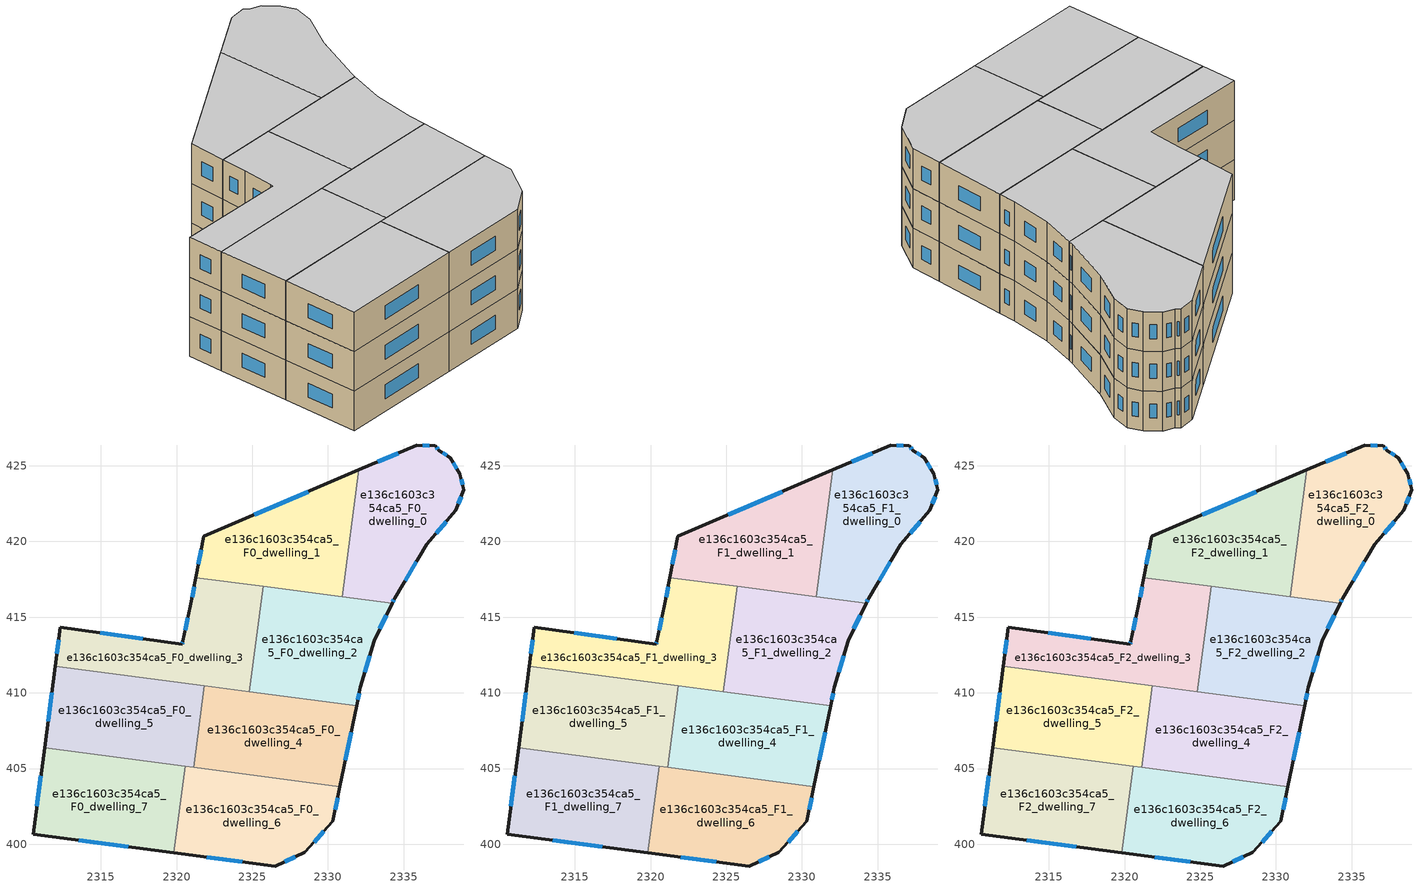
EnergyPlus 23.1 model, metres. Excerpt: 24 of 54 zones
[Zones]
e136c1603c354ca5_F0_dwelling_0
 floor ground (EU_floor_Construction): 2338.07,425.54 2338.72,424.47 2338.97,423.4 2338.43,422.05 2336.54,419.8 2334.4,416.26 2334.23,415.92 2330.94,416.35 2332.04,424.72 2335.88,426.37 2337.09,426.31 2337.35,425.99 z0
 wall outside (EU_wall_Construction): 2334.23,415.92 2334.4,416.26 2336.54,419.8 2338.43,422.05 2338.97,423.4 2338.72,424.47 2338.07,425.54 2337.35,425.99 2337.09,426.31 2335.88,426.37 2332.04,424.72 z0:3
 wall to e136c1603c354ca5_F0_dwelling_1 (EU_wall_Construction): 2332.04,424.72 2330.94,416.35 z0:3
 wall to e136c1603c354ca5_F0_dwelling_2 (EU_wall_Construction): 2330.94,416.35 2334.23,415.92 z0:3
 window (EU_Window_Construction): 2334.63,425.83 2333.29,425.26 / 2336.69,426.33 2336.27,426.35 / 2337.26,426.09 2337.17,426.2 / 2337.83,425.68 2337.58,425.84 / 2338.51,424.81 2338.28,425.19 / 2338.89,423.74 2338.8,424.12 / 2338.6,422.49 2338.79,422.96 / 2337.15,420.53 2337.81,421.31 / 2335.09,417.41 2335.84,418.65 / 2334.29,416.03 2334.34,416.15 z0.98:2.02
e136c1603c354ca5_F0_dwelling_1
 floor ground (EU_floor_Construction): 2332.04,424.72 2330.94,416.35 2321.28,417.61 2321.8,420.33 z0
 wall outside (EU_wall_Construction): 2332.04,424.72 2321.8,420.33 2321.28,417.61 z0:3
 wall to e136c1603c354ca5_F0_dwelling_3 (EU_wall_Construction): 2321.28,417.61 2325.72,417.03 z0:3
 wall to e136c1603c354ca5_F0_dwelling_2 (EU_wall_Construction): 2325.72,417.03 2330.94,416.35 z0:3
 window (EU_Window_Construction): 2328.71,423.29 2325.13,421.76 / 2321.63,419.44 2321.45,418.5 z0.98:2.02
e136c1603c354ca5_F0_dwelling_2
 floor ground (EU_floor_Construction): 2334.23,415.92 2333.05,413.44 2332.14,410.38 2331.88,409.14 2324.81,410.07 2325.72,417.03 z0
 wall outside (EU_wall_Construction): 2331.88,409.14 2332.14,410.38 2333.05,413.44 2334.23,415.92 z0:3
 wall to e136c1603c354ca5_F0_dwelling_3 (EU_wall_Construction): 2325.72,417.03 2324.81,410.07 z0:3
 wall to e136c1603c354ca5_F0_dwelling_4 (EU_wall_Construction): 2324.81,410.07 2331.88,409.14 z0:3
 window (EU_Window_Construction): 2333.43,414.24 2333.85,415.11 / 2332.43,411.37 2332.75,412.44 / 2331.97,409.54 2332.05,409.98 z0.98:2.02
e136c1603c354ca5_F0_dwelling_3
 floor ground (EU_floor_Construction): 2325.72,417.03 2324.81,410.07 2312,411.75 2312.34,414.35 2320.37,413.21 2320.41,413.4 2320.92,415.71 2321.28,417.61 z0
 wall outside (EU_wall_Construction): 2321.28,417.61 2320.92,415.71 2320.41,413.4 2320.37,413.21 2312.34,414.35 2312,411.75 z0:3
 wall to e136c1603c354ca5_F0_dwelling_5 (EU_wall_Construction): 2312,411.75 2321.84,410.46 z0:3
 wall to e136c1603c354ca5_F0_dwelling_4 (EU_wall_Construction): 2321.84,410.46 2324.81,410.07 z0:3
 window (EU_Window_Construction): 2317.76,413.58 2314.95,413.98 / 2320.4,413.34 2320.38,413.27 / 2320.75,414.96 2320.58,414.15 / 2321.16,416.99 2321.04,416.33 / 2312.23,413.5 2312.11,412.59 z0.98:2.02
e136c1603c354ca5_F0_dwelling_4
 floor ground (EU_floor_Construction): 2331.88,409.14 2330.79,403.81 2321.14,405.08 2321.84,410.46 z0
 wall outside (EU_wall_Construction): 2330.79,403.81 2331.88,409.14 z0:3
 wall to e136c1603c354ca5_F0_dwelling_5 (EU_wall_Construction): 2321.84,410.46 2321.14,405.08 z0:3
 wall to e136c1603c354ca5_F0_dwelling_6 (EU_wall_Construction): 2321.14,405.08 2330.79,403.81 z0:3
 window (EU_Window_Construction): 2331.15,405.55 2331.53,407.41 z0.98:2.02
e136c1603c354ca5_F0_dwelling_5
 floor ground (EU_floor_Construction): 2321.84,410.46 2321.14,405.08 2311.29,406.37 2312,411.75 z0
 wall outside (EU_wall_Construction): 2312,411.75 2311.29,406.37 z0:3
 wall to e136c1603c354ca5_F0_dwelling_7 (EU_wall_Construction): 2311.29,406.37 2320.58,405.15 z0:3
 wall to e136c1603c354ca5_F0_dwelling_6 (EU_wall_Construction): 2320.58,405.15 2321.14,405.08 z0:3
 window (EU_Window_Construction): 2311.77,410 2311.52,408.12 z0.98:2.02
e136c1603c354ca5_F0_dwelling_6
 floor ground (EU_floor_Construction): 2330.79,403.81 2330.33,401.54 2328.48,399.48 2326.53,398.57 2319.83,399.45 2320.58,405.15 z0
 wall outside (EU_wall_Construction): 2319.83,399.45 2326.53,398.57 2328.48,399.48 2330.33,401.54 2330.79,403.81 z0:3
 wall to e136c1603c354ca5_F0_dwelling_7 (EU_wall_Construction): 2320.58,405.15 2319.83,399.45 z0:3
 window (EU_Window_Construction): 2330.48,402.28 2330.64,403.07 / 2329.08,400.15 2329.73,400.87 / 2327.16,398.86 2327.84,399.18 / 2322.01,399.16 2324.35,398.85 z0.98:2.02
e136c1603c354ca5_F0_dwelling_7
 floor ground (EU_floor_Construction): 2320.58,405.15 2319.83,399.45 2310.54,400.67 2311.29,406.37 z0
 wall outside (EU_wall_Construction): 2311.29,406.37 2310.54,400.67 2319.83,399.45 z0:3
 window (EU_Window_Construction): 2313.56,400.27 2316.81,399.84 / 2311.04,404.51 2310.78,402.52 z0.98:2.02
e136c1603c354ca5_F1_dwelling_0
 floor to e136c1603c354ca5_F0_dwelling_0 (EU_floor_Construction): 2338.07,425.54 2338.72,424.47 2338.97,423.4 2338.43,422.05 2336.54,419.8 2334.4,416.26 2334.23,415.92 2330.94,416.35 2332.04,424.72 2335.88,426.37 2337.09,426.31 2337.35,425.99 z3
 wall outside (EU_wall_Construction): 2334.23,415.92 2334.4,416.26 2336.54,419.8 2338.43,422.05 2338.97,423.4 2338.72,424.47 2338.07,425.54 2337.35,425.99 2337.09,426.31 2335.88,426.37 2332.04,424.72 z3:6
 wall to e136c1603c354ca5_F1_dwelling_1 (EU_wall_Construction): 2332.04,424.72 2330.94,416.35 z3:6
 wall to e136c1603c354ca5_F1_dwelling_2 (EU_wall_Construction): 2330.94,416.35 2334.23,415.92 z3:6
 window (EU_Window_Construction): 2334.63,425.83 2333.29,425.26 / 2336.69,426.33 2336.27,426.35 / 2337.26,426.09 2337.17,426.2 / 2337.83,425.68 2337.58,425.84 / 2338.51,424.81 2338.28,425.19 / 2338.89,423.74 2338.8,424.12 / 2338.6,422.49 2338.79,422.96 / 2337.15,420.53 2337.81,421.31 / 2335.09,417.41 2335.84,418.65 / 2334.29,416.03 2334.34,416.15 z3.98:5.02
e136c1603c354ca5_F1_dwelling_1
 floor to e136c1603c354ca5_F0_dwelling_1 (EU_floor_Construction): 2332.04,424.72 2330.94,416.35 2321.28,417.61 2321.8,420.33 z3
 wall outside (EU_wall_Construction): 2332.04,424.72 2321.8,420.33 2321.28,417.61 z3:6
 wall to e136c1603c354ca5_F1_dwelling_3 (EU_wall_Construction): 2321.28,417.61 2325.72,417.03 z3:6
 wall to e136c1603c354ca5_F1_dwelling_2 (EU_wall_Construction): 2325.72,417.03 2330.94,416.35 z3:6
 window (EU_Window_Construction): 2328.71,423.29 2325.13,421.76 / 2321.63,419.44 2321.45,418.5 z3.98:5.02
e136c1603c354ca5_F1_dwelling_2
 floor to e136c1603c354ca5_F0_dwelling_2 (EU_floor_Construction): 2334.23,415.92 2333.05,413.44 2332.14,410.38 2331.88,409.14 2324.81,410.07 2325.72,417.03 z3
 wall outside (EU_wall_Construction): 2331.88,409.14 2332.14,410.38 2333.05,413.44 2334.23,415.92 z3:6
 wall to e136c1603c354ca5_F1_dwelling_3 (EU_wall_Construction): 2325.72,417.03 2324.81,410.07 z3:6
 wall to e136c1603c354ca5_F1_dwelling_4 (EU_wall_Construction): 2324.81,410.07 2331.88,409.14 z3:6
 window (EU_Window_Construction): 2333.43,414.24 2333.85,415.11 / 2332.43,411.37 2332.75,412.44 / 2331.97,409.54 2332.05,409.98 z3.98:5.02
e136c1603c354ca5_F1_dwelling_3
 floor to e136c1603c354ca5_F0_dwelling_3 (EU_floor_Construction): 2325.72,417.03 2324.81,410.07 2312,411.75 2312.34,414.35 2320.37,413.21 2320.41,413.4 2320.92,415.71 2321.28,417.61 z3
 wall outside (EU_wall_Construction): 2321.28,417.61 2320.92,415.71 2320.41,413.4 2320.37,413.21 2312.34,414.35 2312,411.75 z3:6
 wall to e136c1603c354ca5_F1_dwelling_5 (EU_wall_Construction): 2312,411.75 2321.84,410.46 z3:6
 wall to e136c1603c354ca5_F1_dwelling_4 (EU_wall_Construction): 2321.84,410.46 2324.81,410.07 z3:6
 window (EU_Window_Construction): 2317.76,413.58 2314.95,413.98 / 2320.4,413.34 2320.38,413.27 / 2320.75,414.96 2320.58,414.15 / 2321.16,416.99 2321.04,416.33 / 2312.23,413.5 2312.11,412.59 z3.98:5.02
e136c1603c354ca5_F1_dwelling_4
 floor to e136c1603c354ca5_F0_dwelling_4 (EU_floor_Construction): 2331.88,409.14 2330.79,403.81 2321.14,405.08 2321.84,410.46 z3
 wall outside (EU_wall_Construction): 2330.79,403.81 2331.88,409.14 z3:6
 wall to e136c1603c354ca5_F1_dwelling_5 (EU_wall_Construction): 2321.84,410.46 2321.14,405.08 z3:6
 wall to e136c1603c354ca5_F1_dwelling_6 (EU_wall_Construction): 2321.14,405.08 2330.79,403.81 z3:6
 window (EU_Window_Construction): 2331.15,405.55 2331.53,407.41 z3.98:5.02
e136c1603c354ca5_F1_dwelling_5
 floor to e136c1603c354ca5_F0_dwelling_5 (EU_floor_Construction): 2321.84,410.46 2321.14,405.08 2311.29,406.37 2312,411.75 z3
 wall outside (EU_wall_Construction): 2312,411.75 2311.29,406.37 z3:6
 wall to e136c1603c354ca5_F1_dwelling_7 (EU_wall_Construction): 2311.29,406.37 2320.58,405.15 z3:6
 wall to e136c1603c354ca5_F1_dwelling_6 (EU_wall_Construction): 2320.58,405.15 2321.14,405.08 z3:6
 window (EU_Window_Construction): 2311.77,410 2311.52,408.12 z3.98:5.02
e136c1603c354ca5_F1_dwelling_6
 floor to e136c1603c354ca5_F0_dwelling_6 (EU_floor_Construction): 2330.79,403.81 2330.33,401.54 2328.48,399.48 2326.53,398.57 2319.83,399.45 2320.58,405.15 z3
 wall outside (EU_wall_Construction): 2319.83,399.45 2326.53,398.57 2328.48,399.48 2330.33,401.54 2330.79,403.81 z3:6
 wall to e136c1603c354ca5_F1_dwelling_7 (EU_wall_Construction): 2320.58,405.15 2319.83,399.45 z3:6
 window (EU_Window_Construction): 2330.48,402.28 2330.64,403.07 / 2329.08,400.15 2329.73,400.87 / 2327.16,398.86 2327.84,399.18 / 2322.01,399.16 2324.35,398.85 z3.98:5.02
e136c1603c354ca5_F1_dwelling_7
 floor to e136c1603c354ca5_F0_dwelling_7 (EU_floor_Construction): 2320.58,405.15 2319.83,399.45 2310.54,400.67 2311.29,406.37 z3
 wall outside (EU_wall_Construction): 2311.29,406.37 2310.54,400.67 2319.83,399.45 z3:6
 window (EU_Window_Construction): 2313.56,400.27 2316.81,399.84 / 2311.04,404.51 2310.78,402.52 z3.98:5.02
e136c1603c354ca5_F2_dwelling_0
 floor to e136c1603c354ca5_F1_dwelling_0 (EU_floor_Construction): 2338.07,425.54 2338.72,424.47 2338.97,423.4 2338.43,422.05 2336.54,419.8 2334.4,416.26 2334.23,415.92 2330.94,416.35 2332.04,424.72 2335.88,426.37 2337.09,426.31 2337.35,425.99 z6
 wall outside (EU_wall_Construction): 2334.23,415.92 2334.4,416.26 2336.54,419.8 2338.43,422.05 2338.97,423.4 2338.72,424.47 2338.07,425.54 2337.35,425.99 2337.09,426.31 2335.88,426.37 2332.04,424.72 z6:9
 wall to e136c1603c354ca5_F2_dwelling_1 (EU_wall_Construction): 2332.04,424.72 2330.94,416.35 z6:9
 wall to e136c1603c354ca5_F2_dwelling_2 (EU_wall_Construction): 2330.94,416.35 2334.23,415.92 z6:9
 window (EU_Window_Construction): 2334.63,425.83 2333.29,425.26 / 2336.69,426.33 2336.27,426.35 / 2337.26,426.09 2337.17,426.2 / 2337.83,425.68 2337.58,425.84 / 2338.51,424.81 2338.28,425.19 / 2338.89,423.74 2338.8,424.12 / 2338.6,422.49 2338.79,422.96 / 2337.15,420.53 2337.81,421.31 / 2335.09,417.41 2335.84,418.65 / 2334.29,416.03 2334.34,416.15 z6.98:8.02
 ceiling to e136c1603c354ca5_F3_dwelling_0 (EU_floor_Construction): 2336.54,419.8 2338.43,422.05 2338.97,423.4 2338.72,424.47 2338.07,425.54 2337.35,425.99 2337.09,426.31 2335.88,426.37 2332.04,424.72 2330.94,416.35 2334.23,415.92 2334.4,416.26 z9
e136c1603c354ca5_F2_dwelling_1
 floor to e136c1603c354ca5_F1_dwelling_1 (EU_floor_Construction): 2332.04,424.72 2330.94,416.35 2321.28,417.61 2321.8,420.33 z6
 wall outside (EU_wall_Construction): 2332.04,424.72 2321.8,420.33 2321.28,417.61 z6:9
 wall to e136c1603c354ca5_F2_dwelling_3 (EU_wall_Construction): 2321.28,417.61 2325.72,417.03 z6:9
 wall to e136c1603c354ca5_F2_dwelling_2 (EU_wall_Construction): 2325.72,417.03 2330.94,416.35 z6:9
 window (EU_Window_Construction): 2328.71,423.29 2325.13,421.76 / 2321.63,419.44 2321.45,418.5 z6.98:8.02
 ceiling to e136c1603c354ca5_F3_dwelling_1 (EU_floor_Construction): 2330.94,416.35 2332.04,424.72 2321.8,420.33 2321.28,417.61 z9
e136c1603c354ca5_F2_dwelling_2
 floor to e136c1603c354ca5_F1_dwelling_2 (EU_floor_Construction): 2334.23,415.92 2333.05,413.44 2332.14,410.38 2331.88,409.14 2324.81,410.07 2325.72,417.03 z6
 wall outside (EU_wall_Construction): 2331.88,409.14 2332.14,410.38 2333.05,413.44 2334.23,415.92 z6:9
 wall to e136c1603c354ca5_F2_dwelling_3 (EU_wall_Construction): 2325.72,417.03 2324.81,410.07 z6:9
 wall to e136c1603c354ca5_F2_dwelling_4 (EU_wall_Construction): 2324.81,410.07 2331.88,409.14 z6:9
 window (EU_Window_Construction): 2333.43,414.24 2333.85,415.11 / 2332.43,411.37 2332.75,412.44 / 2331.97,409.54 2332.05,409.98 z6.98:8.02
 ceiling to e136c1603c354ca5_F3_dwelling_2 (EU_floor_Construction): 2331.88,409.14 2332.14,410.38 2333.05,413.44 2334.23,415.92 2325.72,417.03 2324.81,410.07 z9
e136c1603c354ca5_F2_dwelling_3
 floor to e136c1603c354ca5_F1_dwelling_3 (EU_floor_Construction): 2325.72,417.03 2324.81,410.07 2312,411.75 2312.34,414.35 2320.37,413.21 2320.41,413.4 2320.92,415.71 2321.28,417.61 z6
 wall outside (EU_wall_Construction): 2321.28,417.61 2320.92,415.71 2320.41,413.4 2320.37,413.21 2312.34,414.35 2312,411.75 z6:9
 wall to e136c1603c354ca5_F2_dwelling_5 (EU_wall_Construction): 2312,411.75 2321.84,410.46 z6:9
 wall to e136c1603c354ca5_F2_dwelling_4 (EU_wall_Construction): 2321.84,410.46 2324.81,410.07 z6:9
 window (EU_Window_Construction): 2317.76,413.58 2314.95,413.98 / 2320.4,413.34 2320.38,413.27 / 2320.75,414.96 2320.58,414.15 / 2321.16,416.99 2321.04,416.33 / 2312.23,413.5 2312.11,412.59 z6.98:8.02
 ceiling to e136c1603c354ca5_F3_dwelling_3 (EU_floor_Construction): 2324.81,410.07 2325.72,417.03 2321.28,417.61 2320.92,415.71 2320.41,413.4 2320.37,413.21 2312.34,414.35 2312,411.75 z9
e136c1603c354ca5_F2_dwelling_4
 floor to e136c1603c354ca5_F1_dwelling_4 (EU_floor_Construction): 2331.88,409.14 2330.79,403.81 2321.14,405.08 2321.84,410.46 z6
 wall outside (EU_wall_Construction): 2330.79,403.81 2331.88,409.14 z6:9
 wall to e136c1603c354ca5_F2_dwelling_5 (EU_wall_Construction): 2321.84,410.46 2321.14,405.08 z6:9
 wall to e136c1603c354ca5_F2_dwelling_6 (EU_wall_Construction): 2321.14,405.08 2330.79,403.81 z6:9
 window (EU_Window_Construction): 2331.15,405.55 2331.53,407.41 z6.98:8.02
 ceiling to e136c1603c354ca5_F3_dwelling_4 (EU_floor_Construction): 2330.79,403.81 2331.88,409.14 2321.84,410.46 2321.14,405.08 z9
e136c1603c354ca5_F2_dwelling_5
 floor to e136c1603c354ca5_F1_dwelling_5 (EU_floor_Construction): 2321.84,410.46 2321.14,405.08 2311.29,406.37 2312,411.75 z6
 wall outside (EU_wall_Construction): 2312,411.75 2311.29,406.37 z6:9
 wall to e136c1603c354ca5_F2_dwelling_7 (EU_wall_Construction): 2311.29,406.37 2320.58,405.15 z6:9
 wall to e136c1603c354ca5_F2_dwelling_6 (EU_wall_Construction): 2320.58,405.15 2321.14,405.08 z6:9
 window (EU_Window_Construction): 2311.77,410 2311.52,408.12 z6.98:8.02
 ceiling to e136c1603c354ca5_F3_dwelling_5 (EU_floor_Construction): 2321.14,405.08 2321.84,410.46 2312,411.75 2311.29,406.37 z9
e136c1603c354ca5_F2_dwelling_6
 floor to e136c1603c354ca5_F1_dwelling_6 (EU_floor_Construction): 2330.79,403.81 2330.33,401.54 2328.48,399.48 2326.53,398.57 2319.83,399.45 2320.58,405.15 z6
 wall outside (EU_wall_Construction): 2319.83,399.45 2326.53,398.57 2328.48,399.48 2330.33,401.54 2330.79,403.81 z6:9
 wall to e136c1603c354ca5_F2_dwelling_7 (EU_wall_Construction): 2320.58,405.15 2319.83,399.45 z6:9
 window (EU_Window_Construction): 2330.48,402.28 2330.64,403.07 / 2329.08,400.15 2329.73,400.87 / 2327.16,398.86 2327.84,399.18 / 2322.01,399.16 2324.35,398.85 z6.98:8.02
 ceiling to e136c1603c354ca5_F3_dwelling_6 (EU_floor_Construction): 2328.48,399.48 2330.33,401.54 2330.79,403.81 2320.58,405.15 2319.83,399.45 2326.53,398.57 z9
e136c1603c354ca5_F2_dwelling_7
 floor to e136c1603c354ca5_F1_dwelling_7 (EU_floor_Construction): 2320.58,405.15 2319.83,399.45 2310.54,400.67 2311.29,406.37 z6
 wall outside (EU_wall_Construction): 2311.29,406.37 2310.54,400.67 2319.83,399.45 z6:9
 window (EU_Window_Construction): 2313.56,400.27 2316.81,399.84 / 2311.04,404.51 2310.78,402.52 z6.98:8.02
 ceiling to e136c1603c354ca5_F3_dwelling_7 (EU_floor_Construction): 2319.83,399.45 2320.58,405.15 2311.29,406.37 2310.54,400.67 z9
[Building]
EU S2 Campaign: North Axis=0; Terrain=City; Solar Distribution=FullExterior
[Site:Location]
Bologna: Latitude=44.5; Longitude=11.25; Time Zone=1; Elevation=37
[SizingPeriod:WeatherFileDays]
AnnualSizingPeriod: Begin Month=1; Begin Day of Month=1; End Month=12; End Day of Month=31; Day of Week for Start Day=Monday; Use Weather File Daylight Saving Period=No; Use Weather File Rain and Snow Indicators=No
[MATERIAL]
EU_InternalMass_Material: Roughness=MediumRough; Thickness=0.1; Conductivity=1; Density=1800; Specific Heat=900; Thermal Absorptance=0.9; Solar Absorptance=0.7; Visible Absorptance=0.7
[MATERIAL:NOMASS] Roughness=MediumRough; Thermal Absorptance=0.9; Solar Absorptance=0.7; Visible Absorptance=0.7
Name | Thermal Resistance
EU_wall_NoMass | 0.905828
EU_floor_NoMass | 0.67114
[WINDOWMATERIAL:SIMPLEGLAZINGSYSTEM]
EU_Window_SimpleGlazing: UFactor=4.52486; Solar Heat Gain Coefficient=0.85; Visible Transmittance=0.85
[CONSTRUCTION]
EU_wall_Construction: EU_wall_NoMass
EU_floor_Construction: EU_floor_NoMass
EU_Window_Construction: EU_Window_SimpleGlazing
EU_InternalMass_Construction: EU_InternalMass_Material
[ZONE] Type=1; Multiplier=1; Ceiling Height=autocalculate; Floor Area=autocalculate; Part of Total Floor Area=Yes
Name | Volume
e136c1603c354ca5_F0_dwelling_0; e136c1603c354ca5_F1_dwelling_0; e136c1603c354ca5_F2_dwelling_0 | 161.665
e136c1603c354ca5_F0_dwelling_1; e136c1603c354ca5_F1_dwelling_1; e136c1603c354ca5_F2_dwelling_1 | 161.675
e136c1603c354ca5_F0_dwelling_2; e136c1603c354ca5_F1_dwelling_2; e136c1603c354ca5_F2_dwelling_2 | 161.691
e136c1603c354ca5_F0_dwelling_3; e136c1603c354ca5_F1_dwelling_3; e136c1603c354ca5_F2_dwelling_3 | 161.681
e136c1603c354ca5_F0_dwelling_4; e136c1603c354ca5_F1_dwelling_4; e136c1603c354ca5_F2_dwelling_4 | 161.67
e136c1603c354ca5_F0_dwelling_5; e136c1603c354ca5_F1_dwelling_5; e136c1603c354ca5_F2_dwelling_5 | 161.692
e136c1603c354ca5_F0_dwelling_6; e136c1603c354ca5_F1_dwelling_6; e136c1603c354ca5_F2_dwelling_6 | 161.667
e136c1603c354ca5_F0_dwelling_7; e136c1603c354ca5_F1_dwelling_7; e136c1603c354ca5_F2_dwelling_7 | 161.671
[INTERNALMASS] Construction=EU_InternalMass_Construction
Name | Zone or ZoneList | Surface Area
e136c1603c354ca5_F0_dwelling_0_EU_InternalMass | e136c1603c354ca5_F0_dwelling_0 | 53.889
e136c1603c354ca5_F0_dwelling_1_EU_InternalMass | e136c1603c354ca5_F0_dwelling_1 | 53.8894
e136c1603c354ca5_F0_dwelling_2_EU_InternalMass | e136c1603c354ca5_F0_dwelling_2 | 53.8965
e136c1603c354ca5_F0_dwelling_3_EU_InternalMass | e136c1603c354ca5_F0_dwelling_3 | 53.8935
e136c1603c354ca5_F0_dwelling_4_EU_InternalMass | e136c1603c354ca5_F0_dwelling_4 | 53.8893
e136c1603c354ca5_F0_dwelling_5_EU_InternalMass | e136c1603c354ca5_F0_dwelling_5 | 53.8962
e136c1603c354ca5_F0_dwelling_6_EU_InternalMass | e136c1603c354ca5_F0_dwelling_6 | 53.8888
e136c1603c354ca5_F0_dwelling_7_EU_InternalMass | e136c1603c354ca5_F0_dwelling_7 | 53.8889
e136c1603c354ca5_F1_dwelling_0_EU_InternalMass | e136c1603c354ca5_F1_dwelling_0 | 53.889
e136c1603c354ca5_F1_dwelling_1_EU_InternalMass | e136c1603c354ca5_F1_dwelling_1 | 53.8894
e136c1603c354ca5_F1_dwelling_2_EU_InternalMass | e136c1603c354ca5_F1_dwelling_2 | 53.8965
e136c1603c354ca5_F1_dwelling_3_EU_InternalMass | e136c1603c354ca5_F1_dwelling_3 | 53.8935
e136c1603c354ca5_F1_dwelling_4_EU_InternalMass | e136c1603c354ca5_F1_dwelling_4 | 53.8893
e136c1603c354ca5_F1_dwelling_5_EU_InternalMass | e136c1603c354ca5_F1_dwelling_5 | 53.8962
e136c1603c354ca5_F1_dwelling_6_EU_InternalMass | e136c1603c354ca5_F1_dwelling_6 | 53.8888
e136c1603c354ca5_F1_dwelling_7_EU_InternalMass | e136c1603c354ca5_F1_dwelling_7 | 53.8889
e136c1603c354ca5_F2_dwelling_0_EU_InternalMass | e136c1603c354ca5_F2_dwelling_0 | 53.889
e136c1603c354ca5_F2_dwelling_1_EU_InternalMass | e136c1603c354ca5_F2_dwelling_1 | 53.8894
e136c1603c354ca5_F2_dwelling_2_EU_InternalMass | e136c1603c354ca5_F2_dwelling_2 | 53.8965
e136c1603c354ca5_F2_dwelling_3_EU_InternalMass | e136c1603c354ca5_F2_dwelling_3 | 53.8935
e136c1603c354ca5_F2_dwelling_4_EU_InternalMass | e136c1603c354ca5_F2_dwelling_4 | 53.8893
e136c1603c354ca5_F2_dwelling_5_EU_InternalMass | e136c1603c354ca5_F2_dwelling_5 | 53.8962
e136c1603c354ca5_F2_dwelling_6_EU_InternalMass | e136c1603c354ca5_F2_dwelling_6 | 53.8888
e136c1603c354ca5_F2_dwelling_7_EU_InternalMass | e136c1603c354ca5_F2_dwelling_7 | 53.8889
[OTHEREQUIPMENT] Fuel Type=Electricity; Design Level Calculation Method=Watts/Area; Power per Zone Floor Area=1; Fraction Latent=0; Fraction Radiant=0; Fraction Lost=0; Carbon Dioxide Generation Rate=0; EndUse Subcategory=EU_Step8_InternalGains
Name | Zone or ZoneList or Space or SpaceList | Schedule
EU_Step8_InternalGain_e136c1603c354ca5_F0_dwelling_0_f000 | e136c1603c354ca5_F0_dwelling_0 | EU_Step8_GainSchedule_e136c1603c354ca5_F0_dwelling_0_f000
EU_Step8_InternalGain_e136c1603c354ca5_F0_dwelling_1_f000 | e136c1603c354ca5_F0_dwelling_1 | EU_Step8_GainSchedule_e136c1603c354ca5_F0_dwelling_1_f000
EU_Step8_InternalGain_e136c1603c354ca5_F0_dwelling_2_f000 | e136c1603c354ca5_F0_dwelling_2 | EU_Step8_GainSchedule_e136c1603c354ca5_F0_dwelling_2_f000
EU_Step8_InternalGain_e136c1603c354ca5_F0_dwelling_3_f000 | e136c1603c354ca5_F0_dwelling_3 | EU_Step8_GainSchedule_e136c1603c354ca5_F0_dwelling_3_f000
EU_Step8_InternalGain_e136c1603c354ca5_F0_dwelling_4_f000 | e136c1603c354ca5_F0_dwelling_4 | EU_Step8_GainSchedule_e136c1603c354ca5_F0_dwelling_4_f000
EU_Step8_InternalGain_e136c1603c354ca5_F0_dwelling_5_f000 | e136c1603c354ca5_F0_dwelling_5 | EU_Step8_GainSchedule_e136c1603c354ca5_F0_dwelling_5_f000
EU_Step8_InternalGain_e136c1603c354ca5_F0_dwelling_6_f000 | e136c1603c354ca5_F0_dwelling_6 | EU_Step8_GainSchedule_e136c1603c354ca5_F0_dwelling_6_f000
EU_Step8_InternalGain_e136c1603c354ca5_F0_dwelling_7_f000 | e136c1603c354ca5_F0_dwelling_7 | EU_Step8_GainSchedule_e136c1603c354ca5_F0_dwelling_7_f000
EU_Step8_InternalGain_e136c1603c354ca5_F1_dwelling_0_f000 | e136c1603c354ca5_F1_dwelling_0 | EU_Step8_GainSchedule_e136c1603c354ca5_F1_dwelling_0_f000
EU_Step8_InternalGain_e136c1603c354ca5_F1_dwelling_1_f000 | e136c1603c354ca5_F1_dwelling_1 | EU_Step8_GainSchedule_e136c1603c354ca5_F1_dwelling_1_f000
EU_Step8_InternalGain_e136c1603c354ca5_F1_dwelling_2_f000 | e136c1603c354ca5_F1_dwelling_2 | EU_Step8_GainSchedule_e136c1603c354ca5_F1_dwelling_2_f000
EU_Step8_InternalGain_e136c1603c354ca5_F1_dwelling_3_f000 | e136c1603c354ca5_F1_dwelling_3 | EU_Step8_GainSchedule_e136c1603c354ca5_F1_dwelling_3_f000
EU_Step8_InternalGain_e136c1603c354ca5_F1_dwelling_4_f000 | e136c1603c354ca5_F1_dwelling_4 | EU_Step8_GainSchedule_e136c1603c354ca5_F1_dwelling_4_f000
EU_Step8_InternalGain_e136c1603c354ca5_F1_dwelling_5_f000 | e136c1603c354ca5_F1_dwelling_5 | EU_Step8_GainSchedule_e136c1603c354ca5_F1_dwelling_5_f000
EU_Step8_InternalGain_e136c1603c354ca5_F1_dwelling_6_f000 | e136c1603c354ca5_F1_dwelling_6 | EU_Step8_GainSchedule_e136c1603c354ca5_F1_dwelling_6_f000
EU_Step8_InternalGain_e136c1603c354ca5_F1_dwelling_7_f000 | e136c1603c354ca5_F1_dwelling_7 | EU_Step8_GainSchedule_e136c1603c354ca5_F1_dwelling_7_f000
EU_Step8_InternalGain_e136c1603c354ca5_F2_dwelling_0_f000 | e136c1603c354ca5_F2_dwelling_0 | EU_Step8_GainSchedule_e136c1603c354ca5_F2_dwelling_0_f000
EU_Step8_InternalGain_e136c1603c354ca5_F2_dwelling_1_f000 | e136c1603c354ca5_F2_dwelling_1 | EU_Step8_GainSchedule_e136c1603c354ca5_F2_dwelling_1_f000
EU_Step8_InternalGain_e136c1603c354ca5_F2_dwelling_2_f000 | e136c1603c354ca5_F2_dwelling_2 | EU_Step8_GainSchedule_e136c1603c354ca5_F2_dwelling_2_f000
EU_Step8_InternalGain_e136c1603c354ca5_F2_dwelling_3_f000 | e136c1603c354ca5_F2_dwelling_3 | EU_Step8_GainSchedule_e136c1603c354ca5_F2_dwelling_3_f000
EU_Step8_InternalGain_e136c1603c354ca5_F2_dwelling_4_f000 | e136c1603c354ca5_F2_dwelling_4 | EU_Step8_GainSchedule_e136c1603c354ca5_F2_dwelling_4_f000
EU_Step8_InternalGain_e136c1603c354ca5_F2_dwelling_5_f000 | e136c1603c354ca5_F2_dwelling_5 | EU_Step8_GainSchedule_e136c1603c354ca5_F2_dwelling_5_f000
EU_Step8_InternalGain_e136c1603c354ca5_F2_dwelling_6_f000 | e136c1603c354ca5_F2_dwelling_6 | EU_Step8_GainSchedule_e136c1603c354ca5_F2_dwelling_6_f000
EU_Step8_InternalGain_e136c1603c354ca5_F2_dwelling_7_f000 | e136c1603c354ca5_F2_dwelling_7 | EU_Step8_GainSchedule_e136c1603c354ca5_F2_dwelling_7_f000
[ZONEVENTILATION:DESIGNFLOWRATE] Schedule=EU_AlwaysOn; Design Flow Rate Calculation Method=AirChanges/Hour; Air Changes per Hour=0.73129; Ventilation Type=Natural; Fan Pressure Rise=0; Fan Total Efficiency=1; Constant Term Coefficient=1; Temperature Term Coefficient=0; Velocity Term Coefficient=0; Velocity Squared Term Coefficient=0; Minimum Indoor Temperature=-100; Maximum Indoor Temperature=100; Delta Temperature=-100; Minimum Outdoor Temperature=-100; Maximum Outdoor Temperature=100; Maximum Wind Speed=40
Name | Zone or ZoneList or Space or SpaceList
EU_ConstantAir_e136c1603c354ca5_F0_dwelling_0 | e136c1603c354ca5_F0_dwelling_0
EU_ConstantAir_e136c1603c354ca5_F0_dwelling_1 | e136c1603c354ca5_F0_dwelling_1
EU_ConstantAir_e136c1603c354ca5_F0_dwelling_2 | e136c1603c354ca5_F0_dwelling_2
EU_ConstantAir_e136c1603c354ca5_F0_dwelling_3 | e136c1603c354ca5_F0_dwelling_3
EU_ConstantAir_e136c1603c354ca5_F0_dwelling_4 | e136c1603c354ca5_F0_dwelling_4
EU_ConstantAir_e136c1603c354ca5_F0_dwelling_5 | e136c1603c354ca5_F0_dwelling_5
EU_ConstantAir_e136c1603c354ca5_F0_dwelling_6 | e136c1603c354ca5_F0_dwelling_6
EU_ConstantAir_e136c1603c354ca5_F0_dwelling_7 | e136c1603c354ca5_F0_dwelling_7
EU_ConstantAir_e136c1603c354ca5_F1_dwelling_0 | e136c1603c354ca5_F1_dwelling_0
EU_ConstantAir_e136c1603c354ca5_F1_dwelling_1 | e136c1603c354ca5_F1_dwelling_1
EU_ConstantAir_e136c1603c354ca5_F1_dwelling_2 | e136c1603c354ca5_F1_dwelling_2
EU_ConstantAir_e136c1603c354ca5_F1_dwelling_3 | e136c1603c354ca5_F1_dwelling_3
EU_ConstantAir_e136c1603c354ca5_F1_dwelling_4 | e136c1603c354ca5_F1_dwelling_4
EU_ConstantAir_e136c1603c354ca5_F1_dwelling_5 | e136c1603c354ca5_F1_dwelling_5
EU_ConstantAir_e136c1603c354ca5_F1_dwelling_6 | e136c1603c354ca5_F1_dwelling_6
EU_ConstantAir_e136c1603c354ca5_F1_dwelling_7 | e136c1603c354ca5_F1_dwelling_7
EU_ConstantAir_e136c1603c354ca5_F2_dwelling_0 | e136c1603c354ca5_F2_dwelling_0
EU_ConstantAir_e136c1603c354ca5_F2_dwelling_1 | e136c1603c354ca5_F2_dwelling_1
EU_ConstantAir_e136c1603c354ca5_F2_dwelling_2 | e136c1603c354ca5_F2_dwelling_2
EU_ConstantAir_e136c1603c354ca5_F2_dwelling_3 | e136c1603c354ca5_F2_dwelling_3
EU_ConstantAir_e136c1603c354ca5_F2_dwelling_4 | e136c1603c354ca5_F2_dwelling_4
EU_ConstantAir_e136c1603c354ca5_F2_dwelling_5 | e136c1603c354ca5_F2_dwelling_5
EU_ConstantAir_e136c1603c354ca5_F2_dwelling_6 | e136c1603c354ca5_F2_dwelling_6
EU_ConstantAir_e136c1603c354ca5_F2_dwelling_7 | e136c1603c354ca5_F2_dwelling_7
[HVACTEMPLATE:THERMOSTAT] Constant Heating Setpoint=20; Constant Cooling Setpoint=50
EU_HeatOnly_e136c1603c354ca5_F0_dwelling_0; EU_HeatOnly_e136c1603c354ca5_F0_dwelling_1; EU_HeatOnly_e136c1603c354ca5_F0_dwelling_2; EU_HeatOnly_e136c1603c354ca5_F0_dwelling_3; EU_HeatOnly_e136c1603c354ca5_F0_dwelling_4; EU_HeatOnly_e136c1603c354ca5_F0_dwelling_5; EU_HeatOnly_e136c1603c354ca5_F0_dwelling_6; EU_HeatOnly_e136c1603c354ca5_F0_dwelling_7; EU_HeatOnly_e136c1603c354ca5_F1_dwelling_0; EU_HeatOnly_e136c1603c354ca5_F1_dwelling_1; EU_HeatOnly_e136c1603c354ca5_F1_dwelling_2; EU_HeatOnly_e136c1603c354ca5_F1_dwelling_3; EU_HeatOnly_e136c1603c354ca5_F1_dwelling_4; EU_HeatOnly_e136c1603c354ca5_F1_dwelling_5; EU_HeatOnly_e136c1603c354ca5_F1_dwelling_6; EU_HeatOnly_e136c1603c354ca5_F1_dwelling_7; EU_HeatOnly_e136c1603c354ca5_F2_dwelling_0; EU_HeatOnly_e136c1603c354ca5_F2_dwelling_1; EU_HeatOnly_e136c1603c354ca5_F2_dwelling_2; EU_HeatOnly_e136c1603c354ca5_F2_dwelling_3; EU_HeatOnly_e136c1603c354ca5_F2_dwelling_4; EU_HeatOnly_e136c1603c354ca5_F2_dwelling_5; EU_HeatOnly_e136c1603c354ca5_F2_dwelling_6; EU_HeatOnly_e136c1603c354ca5_F2_dwelling_7; EU_HeatOnly_e136c1603c354ca5_F3_dwelling_0; EU_HeatOnly_e136c1603c354ca5_F3_dwelling_1; EU_HeatOnly_e136c1603c354ca5_F3_dwelling_2; EU_HeatOnly_e136c1603c354ca5_F3_dwelling_3; EU_HeatOnly_e136c1603c354ca5_F3_dwelling_4; EU_HeatOnly_e136c1603c354ca5_F3_dwelling_5; EU_HeatOnly_e136c1603c354ca5_F3_dwelling_6; EU_HeatOnly_e136c1603c354ca5_F3_dwelling_7; EU_HeatOnly_e136c1603c354ca5_F4_dwelling_0; EU_HeatOnly_e136c1603c354ca5_F4_dwelling_1; EU_HeatOnly_e136c1603c354ca5_F4_dwelling_2; EU_HeatOnly_e136c1603c354ca5_F4_dwelling_3; EU_HeatOnly_e136c1603c354ca5_F4_dwelling_4; EU_HeatOnly_e136c1603c354ca5_F4_dwelling_5; EU_HeatOnly_e136c1603c354ca5_F4_dwelling_6; EU_HeatOnly_e136c1603c354ca5_F4_dwelling_7; EU_HeatOnly_e136c1603c354ca5_F5_dwelling_0; EU_HeatOnly_e136c1603c354ca5_F5_dwelling_1; EU_HeatOnly_e136c1603c354ca5_F5_dwelling_2; EU_HeatOnly_e136c1603c354ca5_F5_dwelling_3; EU_HeatOnly_e136c1603c354ca5_F5_dwelling_4; EU_HeatOnly_e136c1603c354ca5_F5_dwelling_5; EU_HeatOnly_e136c1603c354ca5_F5_dwelling_6; EU_HeatOnly_e136c1603c354ca5_F6_dwelling_0; EU_HeatOnly_e136c1603c354ca5_F6_dwelling_1; EU_HeatOnly_e136c1603c354ca5_F6_dwelling_2; EU_HeatOnly_e136c1603c354ca5_F6_dwelling_3; EU_HeatOnly_e136c1603c354ca5_F6_dwelling_4; EU_HeatOnly_e136c1603c354ca5_F6_dwelling_5; EU_HeatOnly_e136c1603c354ca5_F6_dwelling_6
[HVACTEMPLATE:ZONE:IDEALLOADSAIRSYSTEM] System Availability Schedule=EU_AlwaysOn; Maximum Heating Supply Air Temperature=50; Minimum Cooling Supply Air Temperature=13; Maximum Heating Supply Air Humidity Ratio=0.0156; Minimum Cooling Supply Air Humidity Ratio=0.0077; Heating Limit=NoLimit; Cooling Limit=NoLimit; Heating Availability Schedule=EU_AlwaysOn; Cooling Availability Schedule=EU_CoolingOff; Dehumidification Control Type=ConstantSensibleHeatRatio; Cooling Sensible Heat Ratio=0.7; Dehumidification Setpoint=60; Humidification Control Type=None; Humidification Setpoint=30; Outdoor Air Method=None; Outdoor Air Flow Rate per Person=0.00944; Outdoor Air Flow Rate per Zone Floor Area=0; Outdoor Air Flow Rate per Zone=0; Demand Controlled Ventilation Type=None; Outdoor Air Economizer Type=NoEconomizer; Heat Recovery Type=None; Sensible Heat Recovery Effectiveness=0.7; Latent Heat Recovery Effectiveness=0.65
Name | Template Thermostat
e136c1603c354ca5_F0_dwelling_0 | EU_HeatOnly_e136c1603c354ca5_F0_dwelling_0
e136c1603c354ca5_F0_dwelling_1 | EU_HeatOnly_e136c1603c354ca5_F0_dwelling_1
e136c1603c354ca5_F0_dwelling_2 | EU_HeatOnly_e136c1603c354ca5_F0_dwelling_2
e136c1603c354ca5_F0_dwelling_3 | EU_HeatOnly_e136c1603c354ca5_F0_dwelling_3
e136c1603c354ca5_F0_dwelling_4 | EU_HeatOnly_e136c1603c354ca5_F0_dwelling_4
e136c1603c354ca5_F0_dwelling_5 | EU_HeatOnly_e136c1603c354ca5_F0_dwelling_5
e136c1603c354ca5_F0_dwelling_6 | EU_HeatOnly_e136c1603c354ca5_F0_dwelling_6
e136c1603c354ca5_F0_dwelling_7 | EU_HeatOnly_e136c1603c354ca5_F0_dwelling_7
e136c1603c354ca5_F1_dwelling_0 | EU_HeatOnly_e136c1603c354ca5_F1_dwelling_0
e136c1603c354ca5_F1_dwelling_1 | EU_HeatOnly_e136c1603c354ca5_F1_dwelling_1
e136c1603c354ca5_F1_dwelling_2 | EU_HeatOnly_e136c1603c354ca5_F1_dwelling_2
e136c1603c354ca5_F1_dwelling_3 | EU_HeatOnly_e136c1603c354ca5_F1_dwelling_3
e136c1603c354ca5_F1_dwelling_4 | EU_HeatOnly_e136c1603c354ca5_F1_dwelling_4
e136c1603c354ca5_F1_dwelling_5 | EU_HeatOnly_e136c1603c354ca5_F1_dwelling_5
e136c1603c354ca5_F1_dwelling_6 | EU_HeatOnly_e136c1603c354ca5_F1_dwelling_6
e136c1603c354ca5_F1_dwelling_7 | EU_HeatOnly_e136c1603c354ca5_F1_dwelling_7
e136c1603c354ca5_F2_dwelling_0 | EU_HeatOnly_e136c1603c354ca5_F2_dwelling_0
e136c1603c354ca5_F2_dwelling_1 | EU_HeatOnly_e136c1603c354ca5_F2_dwelling_1
e136c1603c354ca5_F2_dwelling_2 | EU_HeatOnly_e136c1603c354ca5_F2_dwelling_2
e136c1603c354ca5_F2_dwelling_3 | EU_HeatOnly_e136c1603c354ca5_F2_dwelling_3
e136c1603c354ca5_F2_dwelling_4 | EU_HeatOnly_e136c1603c354ca5_F2_dwelling_4
e136c1603c354ca5_F2_dwelling_5 | EU_HeatOnly_e136c1603c354ca5_F2_dwelling_5
e136c1603c354ca5_F2_dwelling_6 | EU_HeatOnly_e136c1603c354ca5_F2_dwelling_6
e136c1603c354ca5_F2_dwelling_7 | EU_HeatOnly_e136c1603c354ca5_F2_dwelling_7
[SIZING:ZONE] Zone Cooling Design Supply Air Temperature Input Method=SupplyAirTemperature; Zone Cooling Design Supply Air Temperature=13; Zone Heating Design Supply Air Temperature Input Method=SupplyAirTemperature; Zone Heating Design Supply Air Temperature=50; Zone Cooling Design Supply Air Humidity Ratio=0.008; Zone Heating Design Supply Air Humidity Ratio=0.008; Cooling Design Air Flow Method=DesignDay; Cooling Design Air Flow Rate=0; Cooling Minimum Air Flow per Zone Floor Area=0.000762; Cooling Minimum Air Flow=0; Cooling Minimum Air Flow Fraction=0.2; Heating Design Air Flow Method=DesignDay; Heating Design Air Flow Rate=0; Heating Maximum Air Flow per Zone Floor Area=0.002032; Heating Maximum Air Flow=0.141576; Heating Maximum Air Flow Fraction=0.3; Account for Dedicated Outdoor Air System=No; Dedicated Outdoor Air System Control Strategy=NeutralSupplyAir; Dedicated Outdoor Air Low Setpoint Temperature for Design=autosize; Dedicated Outdoor Air High Setpoint Temperature for Design=autosize; Zone Load Sizing Method=Sensible Load Only No Latent Load; Zone Latent Cooling Design Supply Air Humidity Ratio Input Method=HumidityRatioDifference; Zone Cooling Design Supply Air Humidity Ratio Difference=0.005; Zone Latent Heating Design Supply Air Humidity Ratio Input Method=HumidityRatioDifference; Zone Humidification Design Supply Air Humidity Ratio Difference=0.005
e136c1603c354ca5_F0_dwelling_0; e136c1603c354ca5_F0_dwelling_1; e136c1603c354ca5_F0_dwelling_2; e136c1603c354ca5_F0_dwelling_3; e136c1603c354ca5_F0_dwelling_4; e136c1603c354ca5_F0_dwelling_5; e136c1603c354ca5_F0_dwelling_6; e136c1603c354ca5_F0_dwelling_7; e136c1603c354ca5_F1_dwelling_0; e136c1603c354ca5_F1_dwelling_1; e136c1603c354ca5_F1_dwelling_2; e136c1603c354ca5_F1_dwelling_3; e136c1603c354ca5_F1_dwelling_4; e136c1603c354ca5_F1_dwelling_5; e136c1603c354ca5_F1_dwelling_6; e136c1603c354ca5_F1_dwelling_7; e136c1603c354ca5_F2_dwelling_0; e136c1603c354ca5_F2_dwelling_1; e136c1603c354ca5_F2_dwelling_2; e136c1603c354ca5_F2_dwelling_3; e136c1603c354ca5_F2_dwelling_4; e136c1603c354ca5_F2_dwelling_5; e136c1603c354ca5_F2_dwelling_6; e136c1603c354ca5_F2_dwelling_7
[SCHEDULE:CONSTANT]
Name | Hourly Value
EU_AlwaysOn | 1
EU_CoolingOff | 0
[SCHEDULE:FILE] Column Number=1; Rows to Skip at Top=0; Number of Hours of Data=8760; Column Separator=Comma; Interpolate to Timestep=No; Minutes per Item=60; Adjust Schedule for Daylight Savings=Yes
Name | File
EU_Step8_GainSchedule_e136c1603c354ca5_F0_dwelling_0_f000 | ../../schedules/e136c1603c354ca5/e136c1603c354ca5_F0_dwelling_0_f000_gain.csv
EU_Step8_GainSchedule_e136c1603c354ca5_F0_dwelling_1_f000 | ../../schedules/e136c1603c354ca5/e136c1603c354ca5_F0_dwelling_1_f000_gain.csv
EU_Step8_GainSchedule_e136c1603c354ca5_F0_dwelling_2_f000 | ../../schedules/e136c1603c354ca5/e136c1603c354ca5_F0_dwelling_2_f000_gain.csv
EU_Step8_GainSchedule_e136c1603c354ca5_F0_dwelling_3_f000 | ../../schedules/e136c1603c354ca5/e136c1603c354ca5_F0_dwelling_3_f000_gain.csv
EU_Step8_GainSchedule_e136c1603c354ca5_F0_dwelling_4_f000 | ../../schedules/e136c1603c354ca5/e136c1603c354ca5_F0_dwelling_4_f000_gain.csv
EU_Step8_GainSchedule_e136c1603c354ca5_F0_dwelling_5_f000 | ../../schedules/e136c1603c354ca5/e136c1603c354ca5_F0_dwelling_5_f000_gain.csv
EU_Step8_GainSchedule_e136c1603c354ca5_F0_dwelling_6_f000 | ../../schedules/e136c1603c354ca5/e136c1603c354ca5_F0_dwelling_6_f000_gain.csv
EU_Step8_GainSchedule_e136c1603c354ca5_F0_dwelling_7_f000 | ../../schedules/e136c1603c354ca5/e136c1603c354ca5_F0_dwelling_7_f000_gain.csv
EU_Step8_GainSchedule_e136c1603c354ca5_F1_dwelling_0_f000 | ../../schedules/e136c1603c354ca5/e136c1603c354ca5_F1_dwelling_0_f000_gain.csv
EU_Step8_GainSchedule_e136c1603c354ca5_F1_dwelling_1_f000 | ../../schedules/e136c1603c354ca5/e136c1603c354ca5_F1_dwelling_1_f000_gain.csv
EU_Step8_GainSchedule_e136c1603c354ca5_F1_dwelling_2_f000 | ../../schedules/e136c1603c354ca5/e136c1603c354ca5_F1_dwelling_2_f000_gain.csv
EU_Step8_GainSchedule_e136c1603c354ca5_F1_dwelling_3_f000 | ../../schedules/e136c1603c354ca5/e136c1603c354ca5_F1_dwelling_3_f000_gain.csv
EU_Step8_GainSchedule_e136c1603c354ca5_F1_dwelling_4_f000 | ../../schedules/e136c1603c354ca5/e136c1603c354ca5_F1_dwelling_4_f000_gain.csv
EU_Step8_GainSchedule_e136c1603c354ca5_F1_dwelling_5_f000 | ../../schedules/e136c1603c354ca5/e136c1603c354ca5_F1_dwelling_5_f000_gain.csv
EU_Step8_GainSchedule_e136c1603c354ca5_F1_dwelling_6_f000 | ../../schedules/e136c1603c354ca5/e136c1603c354ca5_F1_dwelling_6_f000_gain.csv
EU_Step8_GainSchedule_e136c1603c354ca5_F1_dwelling_7_f000 | ../../schedules/e136c1603c354ca5/e136c1603c354ca5_F1_dwelling_7_f000_gain.csv
EU_Step8_GainSchedule_e136c1603c354ca5_F2_dwelling_0_f000 | ../../schedules/e136c1603c354ca5/e136c1603c354ca5_F2_dwelling_0_f000_gain.csv
EU_Step8_GainSchedule_e136c1603c354ca5_F2_dwelling_1_f000 | ../../schedules/e136c1603c354ca5/e136c1603c354ca5_F2_dwelling_1_f000_gain.csv
EU_Step8_GainSchedule_e136c1603c354ca5_F2_dwelling_2_f000 | ../../schedules/e136c1603c354ca5/e136c1603c354ca5_F2_dwelling_2_f000_gain.csv
EU_Step8_GainSchedule_e136c1603c354ca5_F2_dwelling_3_f000 | ../../schedules/e136c1603c354ca5/e136c1603c354ca5_F2_dwelling_3_f000_gain.csv
EU_Step8_GainSchedule_e136c1603c354ca5_F2_dwelling_4_f000 | ../../schedules/e136c1603c354ca5/e136c1603c354ca5_F2_dwelling_4_f000_gain.csv
EU_Step8_GainSchedule_e136c1603c354ca5_F2_dwelling_5_f000 | ../../schedules/e136c1603c354ca5/e136c1603c354ca5_F2_dwelling_5_f000_gain.csv
EU_Step8_GainSchedule_e136c1603c354ca5_F2_dwelling_6_f000 | ../../schedules/e136c1603c354ca5/e136c1603c354ca5_F2_dwelling_6_f000_gain.csv
EU_Step8_GainSchedule_e136c1603c354ca5_F2_dwelling_7_f000 | ../../schedules/e136c1603c354ca5/e136c1603c354ca5_F2_dwelling_7_f000_gain.csv
